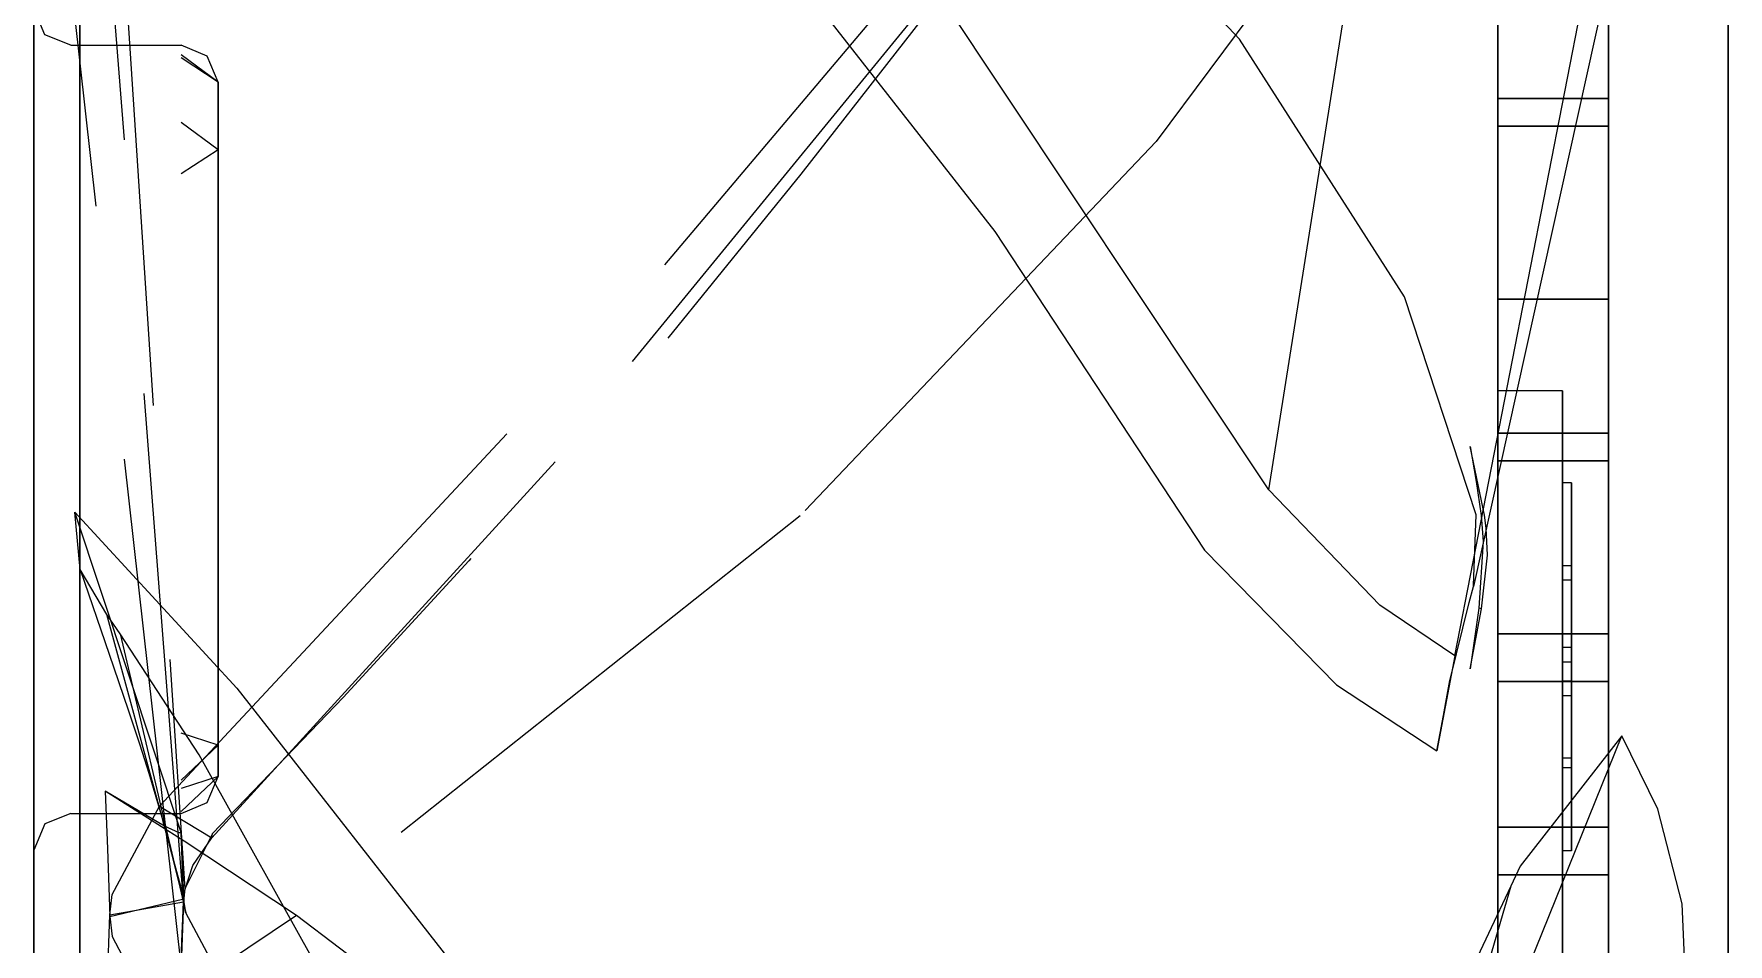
# Model space of a CAD drawing. Header units: metres. Extents: x -7 to 410, y 10 to 287.
# Drawn here: x 30 to 39.98, y 219.5 to 224.87 of the extents above; entities that cross this region are included whole.
import ezdxf

# ---------------------------------------------------------------- set-up
doc = ezdxf.new("R2010")
doc.units = ezdxf.units.M
doc.linetypes.add('DASHED', pattern=[4.5, 3, -1.5])
doc.layers.add('HIDDEN', color=9, linetype='DASHED')
doc.layers.add('VISIBLE', color=3, linetype='Continuous')

msp = doc.modelspace()

# ---------------------------------------------------------------- linework, layer by layer
at = {"layer": 'HIDDEN'}
for p, q in [((33.7156, 223.5049), (36.8932, 227.2675)), ((30, 224.8439), (30, 226.8873)), ((37.1004, 224.8338), (35.7989, 226.2158)), ((38.0283, 226.1393), (36.6089, 224.2313)), ((30.5073, 225.6699), (30.8887, 219.8271)), ((38.6214, 225.5804), (38.6214, 223.3025)), ((38.6214, 223.3025), (38.6214, 225.5804)), ((39.272, 223.3025), (39.272, 225.5804)), ((39.272, 225.5804), (39.272, 223.3025)), ((30.8809, 219.7544), (30.4303, 225.5608)), ((34.5184, 224.0381), (35.5936, 225.4174)), ((30, 225.1916), (30, 223.4917)), ((30, 223.4917), (30, 225.1916)), ((35.4222, 225.2574), (32.5619, 221.7601)), ((30.0647, 224.8603), (30, 225.0149)), ((30.0647, 224.8603), (30, 225.0149)), ((30.2711, 224.9797), (30.2711, 223.3226)), ((30.2711, 223.3226), (30.2711, 224.9797)), ((38.6214, 223.3226), (38.6214, 224.9797)), ((38.6214, 224.9797), (38.6214, 223.3226)), ((30, 224.5043), (30, 224.9034)), ((30, 224.9034), (30, 224.5043)), ((30.8676, 219.3783), (30.2408, 224.9741)), ((38.6214, 224.8857), (38.6214, 224.7617)), ((38.6214, 224.7617), (38.6214, 224.8857)), ((39.272, 224.7617), (39.272, 224.8857)), ((39.272, 224.8857), (39.272, 224.7617)), ((30, 224.8654), (30, 224.6085)), ((30, 224.6085), (30, 224.8654)), ((30, 222.3971), (30, 224.8439)), ((30.2169, 224.798), (30.0647, 224.8603)), ((30.2169, 224.798), (30.0647, 224.8603)), ((30.2169, 224.798), (30.8676, 224.798)), ((30.2169, 224.798), (30.8676, 224.798)), ((31.0209, 224.7344), (30.8676, 224.798)), ((31.0209, 224.7344), (30.8676, 224.798)), ((38.0708, 223.3158), (37.1004, 224.8338)), ((31.0844, 224.5811), (30.8676, 224.7423)), ((31.0844, 224.5811), (30.8676, 224.7423)), ((31.0844, 224.5811), (30.8676, 224.7232)), ((31.0844, 224.5811), (30.8676, 224.7232)), ((31.0844, 224.5811), (31.0209, 224.7344)), ((31.0844, 224.5811), (31.0209, 224.7344)), ((38.6214, 224.7617), (38.6214, 224.6281)), ((38.6214, 224.6281), (38.6214, 224.7617)), ((39.272, 224.6281), (39.272, 224.7617)), ((39.272, 224.7617), (39.272, 224.6281)), ((30, 224.6085), (30, 224.3459)), ((30, 224.3459), (30, 224.6085)), ((31.0844, 224.1819), (31.0844, 224.5811)), ((31.0844, 224.5811), (31.0844, 224.3333)), ((31.0844, 224.3333), (31.0844, 224.5811)), ((31.0844, 224.5811), (31.0844, 224.1819)), ((38.6214, 224.6281), (38.6214, 224.4851)), ((38.6214, 224.4851), (38.6214, 224.6281)), ((39.272, 224.4851), (39.272, 224.6281)), ((39.272, 224.6281), (39.272, 224.4851)), ((30, 224.4702), (30, 224.5043)), ((30, 224.5043), (30, 224.4702)), ((38.6214, 224.4851), (38.6214, 222.5124)), ((38.6214, 222.5124), (38.6214, 224.4851)), ((39.272, 224.4851), (38.6214, 224.4851)), ((38.6214, 224.4851), (39.272, 224.4851)), ((39.272, 222.5124), (39.272, 224.4851)), ((39.272, 224.4851), (39.272, 222.5124)), ((30, 224.4326), (30, 224.4702)), ((30, 224.4702), (30, 224.4326)), ((30, 224.3919), (30, 224.4326)), ((30, 224.4326), (30, 224.3919)), ((30, 224.3486), (30, 224.3919)), ((30, 224.3919), (30, 224.3486)), ((30, 224.3033), (30, 224.3486)), ((30, 224.3486), (30, 224.3033)), ((30, 224.3459), (30, 224.0776)), ((30, 224.0776), (30, 224.3459)), ((30, 224.2565), (30, 224.3033)), ((30, 224.3033), (30, 224.2565)), ((31.0844, 224.1819), (30.8676, 224.3431)), ((31.0844, 224.1819), (30.8676, 224.3431)), ((31.0844, 224.3333), (31.0844, 224.0799)), ((31.0844, 224.0799), (31.0844, 224.3333)), ((38.6214, 222.3497), (38.6214, 224.3224)), ((38.6214, 224.3224), (38.6214, 224.1604)), ((38.6214, 224.1604), (38.6214, 224.3224)), ((38.6214, 224.3224), (38.6214, 222.3497)), ((38.6214, 224.3224), (39.272, 224.3224)), ((39.272, 224.3224), (38.6214, 224.3224)), ((39.272, 224.1604), (39.272, 224.3224)), ((39.272, 224.3224), (39.272, 222.3497)), ((39.272, 222.3497), (39.272, 224.3224)), ((39.272, 224.3224), (39.272, 224.1604)), ((30, 224.2088), (30, 224.2565)), ((30, 224.2565), (30, 224.2088)), ((30, 224.1607), (30, 224.2088)), ((30, 224.2088), (30, 224.1607)), ((31.0844, 224.1819), (30.8676, 224.0399)), ((31.0844, 224.1819), (30.8676, 224.0399)), ((31.0844, 223.9476), (31.0844, 224.1819)), ((31.0844, 224.1819), (31.0844, 223.9476)), ((36.6089, 224.2313), (34.5126, 222.0258)), ((30, 224.1129), (30, 224.1607)), ((30, 224.1607), (30, 224.1129)), ((30, 224.066), (30, 224.1129)), ((30, 224.1129), (30, 224.066)), ((38.6214, 224.1604), (38.6214, 223.9895)), ((38.6214, 223.9895), (38.6214, 224.1604)), ((39.272, 223.9895), (39.272, 224.1604)), ((39.272, 224.1604), (39.272, 223.9895)), ((30, 224.0776), (30, 223.8038)), ((30, 223.8038), (30, 224.0776)), ((30, 224.0205), (30, 224.066)), ((30, 224.066), (30, 224.0205)), ((30, 223.9769), (30, 224.0205)), ((30, 224.0205), (30, 223.9769)), ((31.0844, 224.0799), (31.0844, 223.821)), ((31.0844, 223.821), (31.0844, 224.0799)), ((33.7344, 223.0712), (34.5184, 224.0381)), ((38.6214, 223.9895), (38.6214, 223.8099)), ((38.6214, 223.8099), (38.6214, 223.9895)), ((39.272, 223.8099), (39.272, 223.9895)), ((39.272, 223.9895), (39.272, 223.8099)), ((30, 223.9359), (30, 223.9769)), ((30, 223.9769), (30, 223.9359)), ((30, 223.8979), (30, 223.9359)), ((30, 223.9359), (30, 223.8979)), ((30, 223.6726), (30, 223.8979)), ((30, 223.8979), (30, 223.6726)), ((31.0844, 223.7079), (31.0844, 223.9476)), ((31.0844, 223.9476), (31.0844, 223.7079)), ((30, 223.8038), (30, 223.5249)), ((30, 223.5249), (30, 223.8038)), ((31.0844, 223.821), (31.0844, 223.5569)), ((31.0844, 223.5569), (31.0844, 223.821)), ((38.6214, 223.8099), (38.6214, 223.6218)), ((38.6214, 223.6218), (38.6214, 223.8099)), ((39.272, 223.6218), (39.272, 223.8099)), ((39.272, 223.8099), (39.272, 223.6218)), ((31.0844, 223.4632), (31.0844, 223.7079)), ((31.0844, 223.7079), (31.0844, 223.4632)), ((30, 223.4422), (30, 223.6726)), ((30, 223.6726), (30, 223.4422)), ((38.6214, 223.6218), (38.6214, 223.4255)), ((38.6214, 223.4255), (38.6214, 223.6218)), ((39.272, 223.4255), (39.272, 223.6218)), ((39.272, 223.6218), (39.272, 223.4255)), ((30, 223.5249), (30, 223.2409)), ((30, 223.2409), (30, 223.5249)), ((30, 223.4917), (30, 221.456)), ((30, 221.456), (30, 223.4917)), ((30.7393, 220.3143), (33.7156, 223.5049)), ((31.0844, 223.5569), (31.0844, 223.2878)), ((31.0844, 223.2878), (31.0844, 223.5569)), ((30, 223.2069), (30, 223.4422)), ((30, 223.4422), (30, 223.2069)), ((31.0844, 223.2136), (31.0844, 223.4632)), ((31.0844, 223.4632), (31.0844, 223.2136)), ((38.6214, 223.4255), (38.6214, 223.2212)), ((38.6214, 223.2212), (38.6214, 223.4255)), ((39.272, 223.2212), (39.272, 223.4255)), ((39.272, 223.4255), (39.272, 223.2212)), ((30.2711, 223.3226), (30.2711, 221.3384)), ((30.2711, 221.3384), (30.2711, 223.3226)), ((31.0844, 223.2878), (31.0844, 223.0138)), ((31.0844, 223.0138), (31.0844, 223.2878)), ((38.4934, 222.0312), (38.0708, 223.3158)), ((38.6214, 221.3384), (38.6214, 223.3226)), ((38.6214, 223.3226), (38.6214, 221.3384)), ((38.6214, 223.2933), (38.6214, 223.3025)), ((38.6214, 223.3025), (38.6214, 223.2933)), ((39.272, 223.3025), (38.6214, 223.3025)), ((38.6214, 223.3025), (39.272, 223.3025)), ((38.6214, 223.2766), (38.6214, 223.2933)), ((38.6214, 223.2933), (38.6214, 223.2766)), ((39.272, 223.3025), (39.272, 223.2933)), ((39.272, 223.2933), (39.272, 223.3025)), ((39.272, 223.2933), (39.272, 223.2766)), ((39.272, 223.2766), (39.272, 223.2933)), ((30, 223.2409), (30, 222.9521)), ((30, 222.9521), (30, 223.2409)), ((30, 222.9668), (30, 223.2069)), ((30, 223.2069), (30, 222.9668)), ((31.0844, 222.9592), (31.0844, 223.2136)), ((31.0844, 223.2136), (31.0844, 222.9592)), ((38.6214, 223.2526), (38.6214, 223.2766)), ((38.6214, 223.2766), (38.6214, 223.2526)), ((38.6214, 223.2211), (38.6214, 223.2526)), ((38.6214, 223.2526), (38.6214, 223.2211)), ((38.6214, 223.2212), (38.6214, 223.0091)), ((38.6214, 223.0091), (38.6214, 223.2212)), ((38.6214, 223.1823), (38.6214, 223.2211)), ((38.6214, 223.2211), (38.6214, 223.1823)), ((39.272, 223.2766), (39.272, 223.2526)), ((39.272, 223.2526), (39.272, 223.2766)), ((39.272, 223.2526), (39.272, 223.2211)), ((39.272, 223.2211), (39.272, 223.2526)), ((39.272, 223.0091), (39.272, 223.2212)), ((39.272, 223.2212), (39.272, 223.0091)), ((39.272, 223.2211), (39.272, 223.1823)), ((39.272, 223.1823), (39.272, 223.2211)), ((38.6214, 223.1362), (38.6214, 223.1823)), ((38.6214, 223.1823), (38.6214, 223.1362)), ((38.6214, 223.0828), (38.6214, 223.1362)), ((38.6214, 223.1362), (38.6214, 223.0828)), ((39.272, 223.1823), (39.272, 223.1362)), ((39.272, 223.1362), (39.272, 223.1823)), ((39.272, 223.1362), (39.272, 223.0828)), ((39.272, 223.0828), (39.272, 223.1362)), ((31.0477, 220.1275), (33.7344, 223.0712)), ((31.0844, 223.0138), (31.0844, 222.7352)), ((31.0844, 222.7352), (31.0844, 223.0138)), ((38.6214, 223.0223), (38.6214, 223.0828)), ((38.6214, 223.0828), (38.6214, 223.0223)), ((38.6214, 222.9546), (38.6214, 223.0223)), ((38.6214, 223.0223), (38.6214, 222.9546)), ((38.6214, 223.0091), (38.6214, 222.7895)), ((38.6214, 222.7895), (38.6214, 223.0091)), ((39.272, 223.0828), (39.272, 223.0223)), ((39.272, 223.0223), (39.272, 223.0828)), ((39.272, 223.0223), (39.272, 222.9546)), ((39.272, 222.9546), (39.272, 223.0223)), ((39.272, 222.7895), (39.272, 223.0091)), ((39.272, 223.0091), (39.272, 222.7895)), ((30, 222.7222), (30, 222.9668)), ((30, 222.9668), (30, 222.7222)), ((30, 222.9521), (30, 222.6587)), ((30, 222.6587), (30, 222.9521)), ((31.0844, 222.7003), (31.0844, 222.9592)), ((31.0844, 222.9592), (31.0844, 222.7003)), ((38.6214, 222.8799), (38.6214, 222.9546)), ((38.6214, 222.9546), (38.6214, 222.8799)), ((39.272, 222.9546), (39.272, 222.8799)), ((39.272, 222.8799), (39.272, 222.9546)), ((38.6214, 222.7982), (38.6214, 222.8799)), ((38.6214, 222.8799), (38.6214, 222.7982)), ((38.6214, 222.7097), (38.6214, 222.7982)), ((38.6214, 222.7982), (38.6214, 222.7097)), ((38.6214, 222.7895), (38.6214, 222.5627)), ((38.6214, 222.5627), (38.6214, 222.7895)), ((39.272, 222.8799), (39.272, 222.7982)), ((39.272, 222.7982), (39.272, 222.8799)), ((39.272, 222.7982), (39.272, 222.7097)), ((39.272, 222.7097), (39.272, 222.7982)), ((39.272, 222.5627), (39.272, 222.7895)), ((39.272, 222.7895), (39.272, 222.5627)), ((30, 222.4733), (30, 222.7222)), ((30, 222.7222), (30, 222.4733)), ((31.0844, 222.7352), (31.0844, 222.4522)), ((31.0844, 222.4522), (31.0844, 222.7352)), ((31.0844, 222.437), (31.0844, 222.7003)), ((31.0844, 222.7003), (31.0844, 222.437)), ((38.6214, 222.7623), (38.6214, 222.6128)), ((38.6214, 222.6128), (38.6214, 222.7623)), ((39.0009, 222.7623), (38.6214, 222.7623)), ((38.6214, 222.6144), (38.6214, 222.7097)), ((38.6214, 222.7097), (38.6214, 222.6144)), ((39.0009, 222.6128), (39.0009, 222.7623)), ((39.0009, 222.7623), (39.0009, 222.6128)), ((39.272, 222.7097), (39.272, 222.6144)), ((39.272, 222.6144), (39.272, 222.7097)), ((30, 222.6587), (30, 222.361)), ((30, 222.361), (30, 222.6587)), ((38.6214, 222.5124), (38.6214, 222.6144)), ((38.6214, 222.6144), (38.6214, 222.5124)), ((38.6214, 222.6128), (38.6214, 222.1717)), ((38.6214, 222.1717), (38.6214, 222.6128)), ((39.0009, 222.1717), (39.0009, 222.6128)), ((39.0009, 222.6128), (39.0009, 222.1717)), ((39.272, 222.6144), (39.272, 222.5124)), ((39.272, 222.5124), (39.272, 222.6144)), ((38.6214, 222.5627), (38.6214, 222.3289)), ((38.6214, 222.3289), (38.6214, 222.5627)), ((38.6214, 222.5124), (39.272, 222.5124)), ((39.272, 222.5124), (38.6214, 222.5124)), ((39.272, 222.3289), (39.272, 222.5627)), ((39.272, 222.5627), (39.272, 222.3289)), ((30, 222.2201), (30, 222.4733)), ((30, 222.4733), (30, 222.2201)), ((30, 219.6695), (30, 222.3971)), ((31.0844, 222.4522), (31.0844, 222.1649)), ((31.0844, 222.1649), (31.0844, 222.4522)), ((31.0844, 222.1695), (31.0844, 222.437)), ((31.0844, 222.437), (31.0844, 222.1695)), ((38.4587, 222.4329), (38.4939, 222.2281)), ((38.5421, 222.0298), (38.4587, 222.4329)), ((30, 222.361), (30, 222.0591)), ((30, 222.0591), (30, 222.361)), ((38.6214, 222.2318), (38.6214, 222.3497)), ((38.6214, 222.3497), (38.6214, 222.2318)), ((39.272, 222.3497), (38.6214, 222.3497)), ((38.6214, 222.3497), (39.272, 222.3497)), ((38.6214, 222.3289), (38.6214, 222.0885)), ((38.6214, 222.0885), (38.6214, 222.3289)), ((39.272, 222.3497), (39.272, 222.2318)), ((39.272, 222.2318), (39.272, 222.3497)), ((39.272, 222.0885), (39.272, 222.3289)), ((39.272, 222.3289), (39.272, 222.0885)), ((30, 221.9629), (30, 222.2201)), ((30, 222.2201), (30, 221.9629)), ((38.4939, 222.2281), (38.5226, 222.0278)), ((38.6214, 222.1076), (38.6214, 222.2318)), ((38.6214, 222.2318), (38.6214, 222.1076)), ((39.0009, 222.1929), (39.0009, 222.2201)), ((39.0009, 222.2201), (39.0009, 222.1929)), ((39.0551, 222.2201), (39.0009, 222.2201)), ((39.0009, 222.1127), (39.0009, 222.1929)), ((39.0009, 222.1929), (39.0009, 222.1127)), ((39.0551, 222.2201), (39.0551, 222.1929)), ((39.0551, 222.1929), (39.0551, 222.2201)), ((39.0551, 222.1929), (39.0551, 222.1127)), ((39.0551, 222.1127), (39.0551, 222.1929)), ((39.272, 222.2318), (39.272, 222.1076)), ((39.272, 222.1076), (39.272, 222.2318)), ((31.0844, 221.8981), (31.0844, 222.1695)), ((31.0844, 222.1695), (31.0844, 221.8981)), ((31.0844, 222.1649), (31.0844, 221.8737)), ((31.0844, 221.8737), (31.0844, 222.1649)), ((38.6214, 222.1717), (38.6214, 221.4611)), ((38.6214, 221.4611), (38.6214, 222.1717)), ((38.6214, 221.9774), (38.6214, 222.1076)), ((38.6214, 222.1076), (38.6214, 221.9774)), ((38.6214, 222.0885), (38.6214, 221.8416)), ((38.6214, 221.8416), (38.6214, 222.0885)), ((39.0009, 221.4611), (39.0009, 222.1717)), ((39.0009, 222.1717), (39.0009, 221.4611)), ((39.0009, 221.9835), (39.0009, 222.1127)), ((39.0009, 222.1127), (39.0009, 221.9835)), ((39.0551, 222.1127), (39.0551, 221.9835)), ((39.0551, 221.9835), (39.0551, 222.1127)), ((39.272, 222.1076), (39.272, 221.9774)), ((39.272, 221.9774), (39.272, 222.1076)), ((39.272, 221.8416), (39.272, 222.0885)), ((39.272, 222.0885), (39.272, 221.8416)), ((30, 222.0591), (30, 221.7533)), ((30, 221.7533), (30, 222.0591)), ((30.8676, 220.159), (30.2408, 222.0461)), ((34.5126, 222.0258), (31.5463, 219.6695)), ((38.4782, 221.6137), (38.4934, 222.0312)), ((38.5226, 222.0278), (38.5352, 221.8741)), ((38.5525, 221.9532), (38.5421, 222.0298)), ((30, 221.702), (30, 221.9629)), ((30, 221.9629), (30, 221.702)), ((31.0844, 221.6229), (31.0844, 221.8981)), ((31.0844, 221.8981), (31.0844, 221.6229)), ((38.6214, 221.8412), (38.6214, 221.9774)), ((38.6214, 221.9774), (38.6214, 221.8412)), ((39.0009, 221.8118), (39.0009, 221.9835)), ((39.0009, 221.9835), (39.0009, 221.8118)), ((39.0551, 221.9835), (39.0551, 221.8118)), ((39.0551, 221.8118), (39.0551, 221.9835)), ((39.272, 221.9774), (39.272, 221.8412)), ((39.272, 221.8412), (39.272, 221.9774)), ((31.0844, 221.8737), (31.0844, 221.5786)), ((31.0844, 221.5786), (31.0844, 221.8737)), ((38.6214, 221.8416), (38.6214, 221.5887)), ((38.6214, 221.5887), (38.6214, 221.8416)), ((38.6214, 221.6993), (38.6214, 221.8412)), ((38.6214, 221.8412), (38.6214, 221.6993)), ((39.0009, 221.6062), (39.0009, 221.8118)), ((39.0009, 221.8118), (39.0009, 221.6062)), ((39.0551, 221.8118), (39.0551, 221.6062)), ((39.0551, 221.6062), (39.0551, 221.8118)), ((39.272, 221.5887), (39.272, 221.8416)), ((39.272, 221.8416), (39.272, 221.5887)), ((39.272, 221.8412), (39.272, 221.6993)), ((39.272, 221.6993), (39.272, 221.8412)), ((30, 221.7533), (30, 221.4438)), ((30, 221.4438), (30, 221.7533)), ((30, 221.4374), (30, 221.702)), ((30, 221.702), (30, 221.4374)), ((32.5619, 221.7601), (31.822, 220.9549)), ((38.6214, 221.5518), (38.6214, 221.6993)), ((38.6214, 221.6993), (38.6214, 221.5518)), ((39.0009, 221.7321), (39.0551, 221.7321)), ((39.0009, 221.6471), (39.0009, 221.7321)), ((39.0009, 221.7321), (39.0551, 221.7321)), ((39.0009, 221.7321), (39.0009, 221.6471)), ((39.0551, 221.7321), (39.0551, 221.6471)), ((39.0551, 221.6471), (39.0551, 221.7321)), ((39.272, 221.6993), (39.272, 221.5518)), ((39.272, 221.5518), (39.272, 221.6993)), ((31.0844, 221.3442), (31.0844, 221.6229)), ((31.0844, 221.6229), (31.0844, 221.3442)), ((38.6214, 221.5887), (38.6214, 221.33)), ((38.6214, 221.33), (38.6214, 221.5887)), ((39.0009, 221.6471), (39.0551, 221.6471)), ((39.0009, 221.6471), (39.0551, 221.6471)), ((39.0009, 221.6471), (39.0551, 221.6471)), ((39.0009, 221.6471), (39.0551, 221.6471)), ((39.0009, 221.6471), (39.0009, 221.2505)), ((39.0009, 221.2505), (39.0009, 221.6471)), ((39.0009, 221.377), (39.0009, 221.6062)), ((39.0009, 221.6062), (39.0009, 221.377)), ((39.0551, 221.2505), (39.0551, 221.6471)), ((39.0551, 221.6471), (39.0551, 221.2505)), ((39.0551, 221.6062), (39.0551, 221.377)), ((39.0551, 221.377), (39.0551, 221.6062)), ((39.272, 221.33), (39.272, 221.5887)), ((39.272, 221.5887), (39.272, 221.33)), ((31.0844, 221.5786), (31.0844, 221.28)), ((31.0844, 221.28), (31.0844, 221.5786)), ((38.6214, 221.3988), (38.6214, 221.5518)), ((38.6214, 221.5518), (38.6214, 221.3988)), ((39.272, 221.5518), (39.272, 221.3988)), ((39.272, 221.3988), (39.272, 221.5518)), ((30, 221.456), (30, 219.1869)), ((30, 219.1869), (30, 221.456)), ((30, 221.4438), (30, 221.1308)), ((30, 221.1308), (30, 221.4438)), ((30, 221.1693), (30, 221.4374)), ((30, 221.4374), (30, 221.1693)), ((38.6214, 221.4611), (38.6214, 220.5166)), ((38.6214, 220.5166), (38.6214, 221.4611)), ((38.6214, 221.2405), (38.6214, 221.3988)), ((38.6214, 221.3988), (38.6214, 221.2405)), ((39.0009, 220.5166), (39.0009, 221.4611)), ((39.0009, 221.4611), (39.0009, 220.5166)), ((39.272, 221.3988), (39.272, 221.2405)), ((39.272, 221.2405), (39.272, 221.3988)), ((30.2711, 221.3384), (30.2711, 219.1265)), ((30.2711, 219.1265), (30.2711, 221.3384)), ((31.0844, 221.0621), (31.0844, 221.3442)), ((31.0844, 221.3442), (31.0844, 221.0621)), ((38.6214, 219.1265), (38.6214, 221.3384)), ((38.6214, 221.3384), (38.6214, 219.1265)), ((38.6214, 221.33), (38.6214, 220.1911)), ((38.6214, 220.1911), (38.6214, 221.33)), ((39.272, 221.33), (38.6214, 221.33)), ((38.6214, 221.33), (39.272, 221.33)), ((39.0009, 221.1356), (39.0009, 221.377)), ((39.0009, 221.377), (39.0009, 221.1356)), ((39.0551, 221.377), (39.0551, 221.1356)), ((39.0551, 221.1356), (39.0551, 221.377)), ((39.272, 220.1911), (39.272, 221.33)), ((39.272, 221.33), (39.272, 220.1911)), ((31.0844, 221.28), (31.0844, 220.9781)), ((31.0844, 220.9781), (31.0844, 221.28)), ((38.6214, 221.0772), (38.6214, 221.2405)), ((38.6214, 221.2405), (38.6214, 221.0772)), ((39.0009, 221.2505), (39.0551, 221.2505)), ((39.0009, 221.2505), (39.0551, 221.2505)), ((39.0009, 221.2505), (39.0009, 221.1655)), ((39.0009, 221.2505), (39.0551, 221.2505)), ((39.0009, 221.1655), (39.0009, 221.2505)), ((39.0009, 221.2505), (39.0551, 221.2505)), ((39.0551, 221.1655), (39.0551, 221.2505)), ((39.0551, 221.2505), (39.0551, 221.1655)), ((39.272, 221.2405), (39.272, 221.0772)), ((39.272, 221.0772), (39.272, 221.2405)), ((30, 220.8981), (30, 221.1693)), ((30, 221.1693), (30, 220.8981)), ((30, 221.1308), (30, 220.8146)), ((30, 220.8146), (30, 221.1308)), ((39.0009, 221.1655), (39.0551, 221.1655)), ((39.0009, 221.1655), (39.0551, 221.1655)), ((39.0009, 220.8943), (39.0009, 221.1356)), ((39.0009, 221.1356), (39.0009, 220.8943)), ((39.0551, 221.1356), (39.0551, 220.8943)), ((39.0551, 220.8943), (39.0551, 221.1356)), ((31.0844, 220.7768), (31.0844, 221.0621)), ((31.0844, 221.0621), (31.0844, 220.7768)), ((38.6214, 220.909), (38.6214, 221.0772)), ((38.6214, 221.0772), (38.6214, 220.909)), ((38.6214, 219.9093), (38.6214, 221.0482)), ((38.6214, 221.0482), (38.6214, 220.8759)), ((38.6214, 220.8759), (38.6214, 221.0482)), ((38.6214, 221.0482), (38.6214, 219.9093)), ((38.6214, 221.0482), (39.272, 221.0482)), ((39.272, 221.0482), (38.6214, 221.0482)), ((39.0009, 221.0521), (39.0551, 221.0521)), ((39.0009, 220.9672), (39.0009, 221.0521)), ((39.0009, 221.0521), (39.0551, 221.0521)), ((39.0009, 221.0521), (39.0009, 220.5422)), ((39.0551, 221.0521), (39.0551, 220.5422)), ((39.0551, 220.9672), (39.0551, 221.0521)), ((39.272, 221.0772), (39.272, 220.909)), ((39.272, 220.909), (39.272, 221.0772)), ((39.272, 220.8759), (39.272, 221.0482)), ((39.272, 221.0482), (39.272, 219.9093)), ((39.272, 219.9093), (39.272, 221.0482)), ((39.272, 221.0482), (39.272, 220.8759)), ((30, 220.6238), (30, 220.8981)), ((30, 220.8981), (30, 220.6238)), ((31.822, 220.9549), (31.0528, 220.1542)), ((31.0844, 220.9781), (31.0844, 220.673)), ((31.0844, 220.673), (31.0844, 220.9781)), ((38.6214, 220.7361), (38.6214, 220.909)), ((38.6214, 220.909), (38.6214, 220.7361)), ((39.0009, 220.9672), (39.0551, 220.9672)), ((39.0009, 220.9672), (39.0551, 220.9672)), ((39.0009, 220.9672), (39.0551, 220.9672)), ((39.0009, 220.5422), (39.0009, 220.9672)), ((39.0009, 220.9672), (39.0551, 220.9672)), ((39.0009, 220.9672), (39.0009, 220.5988)), ((39.0009, 220.5988), (39.0009, 220.9672)), ((39.0009, 220.6651), (39.0009, 220.8943)), ((39.0009, 220.8943), (39.0009, 220.6651)), ((39.0551, 220.5988), (39.0551, 220.9672)), ((39.0551, 220.9672), (39.0551, 220.5988)), ((39.0551, 220.5422), (39.0551, 220.9672)), ((39.0551, 220.8943), (39.0551, 220.6651)), ((39.0551, 220.6651), (39.0551, 220.8943)), ((39.272, 220.909), (39.272, 220.7361)), ((39.272, 220.7361), (39.272, 220.909)), ((30, 220.8146), (30, 220.7672)), ((30, 220.7672), (30, 220.8146)), ((38.2614, 220.6398), (38.3002, 220.8492)), ((38.6214, 220.8759), (38.6214, 220.7015)), ((38.6214, 220.7015), (38.6214, 220.8759)), ((39.272, 220.7015), (39.272, 220.8759)), ((39.272, 220.8759), (39.272, 220.7015)), ((30, 220.7672), (30, 220.7186)), ((30, 220.7186), (30, 220.7672)), ((30, 220.7186), (30, 220.6695)), ((30, 220.6695), (30, 220.7186)), ((31.0844, 220.673), (30.8676, 220.7438)), ((31.0844, 220.673), (30.8676, 220.7438)), ((31.0844, 220.4887), (31.0844, 220.7768)), ((31.0844, 220.7768), (31.0844, 220.4887)), ((38.3673, 218.2907), (39.3507, 220.7278)), ((38.6214, 220.5586), (38.6214, 220.7361)), ((38.6214, 220.7361), (38.6214, 220.5586)), ((38.6214, 220.7015), (38.6214, 220.5251)), ((38.6214, 220.5251), (38.6214, 220.7015)), ((39.3507, 220.7278), (38.7527, 219.9617)), ((39.272, 220.7361), (39.272, 220.5586)), ((39.272, 220.5586), (39.272, 220.7361)), ((39.272, 220.5251), (39.272, 220.7015)), ((39.272, 220.7015), (39.272, 220.5251)), ((39.5636, 220.2962), (39.3507, 220.7278)), ((30, 220.6695), (30, 220.6204)), ((30, 220.6204), (30, 220.6695)), ((30, 220.3467), (30, 220.6238)), ((30, 220.6238), (30, 220.3467)), ((30, 220.6204), (30, 220.572)), ((30, 220.572), (30, 220.6204)), ((31.0844, 220.673), (30.8676, 220.4667)), ((31.0844, 220.673), (30.8676, 220.4667)), ((31.0844, 220.673), (31.0844, 220.4887)), ((31.0844, 220.4887), (31.0844, 220.673)), ((39.0009, 220.4595), (39.0009, 220.6651)), ((39.0009, 220.6651), (39.0009, 220.4595)), ((39.0009, 220.5988), (39.0551, 220.5988)), ((39.0009, 220.5988), (39.0551, 220.5988)), ((39.0551, 220.6651), (39.0551, 220.4595)), ((39.0551, 220.4595), (39.0551, 220.6651)), ((30, 220.572), (30, 220.5248)), ((30, 220.5248), (30, 220.572)), ((30, 220.5248), (30, 220.4796)), ((30, 220.4796), (30, 220.5248)), ((38.6214, 220.3769), (38.6214, 220.5586)), ((38.6214, 220.5586), (38.6214, 220.3769)), ((38.6214, 220.5251), (38.6214, 220.347)), ((38.6214, 220.347), (38.6214, 220.5251)), ((38.6214, 220.5166), (38.6214, 219.3857)), ((38.6214, 219.3857), (38.6214, 220.5166)), ((39.0009, 220.5422), (39.0551, 220.5422)), ((39.0009, 220.5422), (39.0551, 220.5422)), ((39.0009, 219.3857), (39.0009, 220.5166)), ((39.0009, 220.5166), (39.0009, 219.3857)), ((39.272, 220.5586), (39.272, 220.3769)), ((39.272, 220.3769), (39.272, 220.5586)), ((39.272, 220.347), (39.272, 220.5251)), ((39.272, 220.5251), (39.272, 220.347)), ((30, 220.4796), (30, 220.4369)), ((30, 220.4369), (30, 220.4796)), ((30, 220.4369), (30, 220.3972)), ((30, 220.3972), (30, 220.4369)), ((30, 220.3972), (30, 220.361)), ((30, 220.361), (30, 220.3972)), ((30.8845, 220.1081), (30.4207, 220.4025)), ((31.0844, 220.4887), (30.8676, 220.4177)), ((31.0844, 220.4887), (30.8676, 220.2824)), ((31.0844, 220.4887), (30.8676, 220.4177)), ((31.0844, 220.4887), (30.8676, 220.2824)), ((31.0209, 220.3353), (31.0844, 220.4887)), ((31.0209, 220.3353), (31.0844, 220.4887)), ((39.0009, 220.2878), (39.0009, 220.4595)), ((39.0009, 220.4595), (39.0009, 220.2878)), ((39.0551, 220.4595), (39.0551, 220.2878)), ((39.0551, 220.2878), (39.0551, 220.4595)), ((30, 220.361), (30, 220.3289)), ((30, 220.3289), (30, 220.361)), ((30, 220.3111), (30, 220.3467)), ((30, 220.3467), (30, 220.3111)), ((30, 220.3289), (30, 220.3012)), ((30, 220.3012), (30, 220.3289)), ((30, 220.2768), (30, 220.3111)), ((30, 220.3111), (30, 220.2768)), ((30, 220.3012), (30, 220.2783)), ((30, 220.2783), (30, 220.3012)), ((30.4615, 219.7931), (30.7393, 220.3143)), ((30.7393, 220.3143), (31.0477, 220.1275)), ((30.8676, 220.2718), (31.0209, 220.3353)), ((30.8676, 220.2718), (31.0209, 220.3353)), ((38.6214, 220.1911), (38.6214, 220.3769)), ((38.6214, 220.3769), (38.6214, 220.1911)), ((38.6214, 220.347), (38.6214, 220.167)), ((38.6214, 220.167), (38.6214, 220.347)), ((39.272, 220.3769), (39.272, 220.1911)), ((39.272, 220.1911), (39.272, 220.3769)), ((39.272, 220.167), (39.272, 220.347)), ((39.272, 220.347), (39.272, 220.167)), ((39.7062, 219.7396), (39.5636, 220.2962)), ((30, 220.2783), (30, 220.2605)), ((30, 220.2605), (30, 220.2783)), ((30, 220.2443), (30, 220.2768)), ((30, 220.2768), (30, 220.2443)), ((30, 220.2605), (30, 220.0761)), ((30, 220.0761), (30, 220.2605)), ((30, 220.2136), (30, 220.2443)), ((30, 220.2443), (30, 220.2136)), ((30, 220.185), (30, 220.2136)), ((30, 220.2136), (30, 220.185)), ((30.0647, 220.2094), (30, 220.0549)), ((30.0647, 220.2094), (30, 220.0549)), ((30.2169, 220.2718), (30.0647, 220.2094)), ((30.2169, 220.2718), (30.0647, 220.2094)), ((30.2169, 220.2718), (30.8676, 220.2718)), ((30.2169, 220.2718), (30.8676, 220.2718)), ((30.7597, 220.2303), (30.7611, 220.2252)), ((30.8809, 219.7839), (30.7618, 220.2224)), ((30.8547, 220.1567), (30.7687, 220.1968)), ((38.6214, 220.1911), (39.272, 220.1911)), ((39.272, 220.1911), (38.6214, 220.1911)), ((39.0009, 220.1586), (39.0009, 220.2878)), ((39.0009, 220.2878), (39.0009, 220.1586)), ((39.0551, 220.2878), (39.0551, 220.1586)), ((39.0551, 220.1586), (39.0551, 220.2878)), ((30, 220.1589), (30, 220.185)), ((30, 220.185), (30, 220.1589)), ((30, 220.1353), (30, 220.1589)), ((30, 220.1589), (30, 220.1353)), ((30, 220.1145), (30, 220.1353)), ((30, 220.1353), (30, 220.1145)), ((30, 220.0966), (30, 220.1145)), ((30, 220.1145), (30, 220.0966)), ((30, 220.0817), (30, 220.0966)), ((30, 220.0966), (30, 220.0817)), ((30.8679, 220.1575), (30.8547, 220.1567)), ((30.8676, 220.159), (30.8679, 220.1575)), ((30.8809, 219.7839), (30.8676, 220.159)), ((30.8679, 220.1575), (30.8691, 220.1095)), ((30.8691, 220.1095), (30.8713, 220.017)), ((31.5463, 219.6695), (30.8845, 220.1081)), ((31.0528, 220.1542), (30.8887, 219.8271)), ((30.9351, 219.9647), (31.0478, 220.1276)), ((31.0478, 220.1275), (31.0528, 220.1542)), ((38.6214, 220.167), (38.6214, 219.9854)), ((38.6214, 219.9854), (38.6214, 220.167)), ((39.0009, 220.0784), (39.0009, 220.1586)), ((39.0009, 220.1586), (39.0009, 220.0784)), ((39.0551, 220.1586), (39.0551, 220.0784)), ((39.0551, 220.0784), (39.0551, 220.1586)), ((39.272, 219.9854), (39.272, 220.167)), ((39.272, 220.167), (39.272, 219.9854)), ((30, 220.07), (30, 220.0817)), ((30, 220.0817), (30, 220.07)), ((30, 220.0761), (30, 220.0732)), ((30, 220.0732), (30, 220.0761)), ((30, 220.0732), (30, 220.0705)), ((30, 220.0705), (30, 220.0732)), ((30, 220.0705), (30, 220.068)), ((30, 220.068), (30, 220.0705)), ((30, 220.0616), (30, 220.07)), ((30, 220.07), (30, 220.0616)), ((30, 220.068), (30, 220.0658)), ((30, 220.0658), (30, 220.068)), ((30, 220.0658), (30, 220.0637)), ((30, 220.0637), (30, 220.0658)), ((30, 220.0637), (30, 220.0619)), ((30, 220.0619), (30, 220.0637)), ((30, 220.0619), (30, 220.0602)), ((30, 220.0602), (30, 220.0619)), ((30, 220.0566), (30, 220.0616)), ((30, 220.0616), (30, 220.0566)), ((30, 220.0602), (30, 220.0588)), ((30, 220.0588), (30, 220.0602)), ((30, 220.0588), (30, 220.0576)), ((30, 220.0576), (30, 220.0588)), ((30, 220.0576), (30, 220.0566)), ((30, 220.0566), (30, 220.0576)), ((30, 220.0566), (30, 220.0559)), ((30, 220.0549), (30, 220.0566)), ((30, 220.0566), (30, 220.0549)), ((30, 220.0559), (30, 220.0566)), ((30, 220.0559), (30, 220.0553)), ((30, 220.0553), (30, 220.0559)), ((30, 220.0553), (30, 220.055)), ((30, 220.055), (30, 220.0553)), ((30, 220.055), (30, 220.0549)), ((30, 220.0549), (30, 220.055)), ((30.8713, 220.017), (30.8729, 219.9657)), ((39.0009, 220.0512), (39.0009, 220.0784)), ((39.0009, 220.0784), (39.0009, 220.0512)), ((39.0551, 220.0512), (39.0009, 220.0512)), ((39.0551, 220.0784), (39.0551, 220.0512)), ((39.0551, 220.0512), (39.0551, 220.0784)), ((30.8729, 219.9657), (30.8746, 219.923)), ((30.8746, 219.923), (30.8765, 219.8793)), ((30.8888, 219.8188), (30.9351, 219.9647)), ((38.6214, 219.9854), (38.6214, 219.8022)), ((38.6214, 219.8022), (38.6214, 219.9854)), ((38.6214, 219.7865), (38.6214, 219.9093)), ((38.6214, 219.9093), (38.6214, 219.7865)), ((39.272, 219.9093), (38.6214, 219.9093)), ((38.6214, 219.9093), (39.272, 219.9093)), ((38.7527, 219.9617), (38.6971, 219.8425)), ((39.272, 219.8022), (39.272, 219.9854)), ((39.272, 219.9854), (39.272, 219.8022)), ((39.272, 219.9093), (39.272, 219.7865)), ((39.272, 219.7865), (39.272, 219.9093)), ((30.4478, 219.6743), (30.4615, 219.7931)), ((30.8614, 219.8287), (30.8887, 219.7131)), ((30.8765, 219.8793), (30.8789, 219.8265)), ((30.8789, 219.8265), (30.8811, 219.7818)), ((30.8887, 219.8271), (30.8809, 219.7544)), ((30.8838, 219.7841), (30.8888, 219.8188)), ((38.6969, 219.8426), (38.0671, 218.5083)), ((38.6971, 219.8425), (38.269, 218.3749)), ((38.6214, 219.8022), (38.6214, 219.6175)), ((38.6214, 219.6175), (38.6214, 219.8022)), ((39.272, 219.6175), (39.272, 219.8022)), ((39.272, 219.8022), (39.272, 219.6175)), ((30.4478, 219.6743), (30.8811, 219.7502)), ((30.8809, 219.7544), (30.8676, 219.3783)), ((30.876, 219.7659), (30.8811, 219.7818)), ((30.8765, 219.6529), (30.8811, 219.7502)), ((30.8811, 219.7818), (30.8809, 219.7839)), ((30.8887, 219.7131), (30.8809, 219.7839)), ((30.8811, 219.7502), (30.8809, 219.7544)), ((30.8811, 219.7502), (30.8838, 219.7841)), ((30.8811, 219.7818), (30.8838, 219.7477)), ((30.8838, 219.7477), (30.8888, 219.7126)), ((30.8938, 219.6872), (30.8887, 219.7131)), ((30.8888, 219.7126), (30.8938, 219.6872)), ((38.6214, 219.6624), (38.6214, 219.7865)), ((38.6214, 219.7865), (38.6214, 219.6624)), ((39.272, 219.7865), (39.272, 219.6624)), ((39.272, 219.6624), (39.272, 219.7865)), ((39.7474, 218.7735), (39.7062, 219.7396)), ((30, 216.7979), (30, 219.6695)), ((30.4334, 219.2734), (30.4478, 219.6743)), ((30.8729, 219.565), (30.8746, 219.6084)), ((30.8746, 219.6084), (30.8765, 219.6529)), ((31.5463, 219.6695), (30.8845, 219.2273)), ((33.151, 218.4537), (31.5463, 219.6695)), ((38.6214, 219.537), (38.6214, 219.6624)), ((38.6214, 219.6624), (38.6214, 219.537)), ((38.6214, 219.6175), (38.6214, 219.4314)), ((38.6214, 219.4314), (38.6214, 219.6175)), ((39.272, 219.6624), (39.272, 219.537)), ((39.272, 219.537), (39.272, 219.6624)), ((39.272, 219.4314), (39.272, 219.6175)), ((39.272, 219.6175), (39.272, 219.4314)), ((30.87, 219.4578), (30.8714, 219.5145)), ((30.8714, 219.5145), (30.8729, 219.565)), ((38.6214, 219.4103), (38.6214, 219.537)), ((38.6214, 219.537), (38.6214, 219.4103)), ((39.272, 219.537), (39.272, 219.4103)), ((39.272, 219.4103), (39.272, 219.537))]:
    msp.add_line(p, q, dxfattribs=at)
at = {"layer": 'VISIBLE'}
for p, q in [((37.2722, 222.1791), (38.269, 228.4632)), ((30, 226.8873), (30, 224.8439)), ((38.3673, 221.2005), (39.3507, 226.2498)), ((39.9769, 225.9922), (39.9769, 224.8229)), ((39.378, 225.6822), (38.4769, 221.6078)), ((39.9769, 223.8974), (39.9769, 225.7004)), ((34.2456, 225.5056), (35.6596, 223.7012)), ((37.2722, 222.1791), (35.3458, 225.0762)), ((30, 224.8439), (30, 222.3971)), ((39.9769, 224.8229), (39.9769, 223.4543)), ((39.9769, 221.7384), (39.9769, 223.8974)), ((35.6596, 223.7012), (36.8932, 221.8238)), ((39.9769, 223.4543), (39.9769, 221.9204)), ((30, 222.3971), (30, 219.6695)), ((37.9253, 221.4992), (37.2722, 222.1791)), ((30.2408, 222.0461), (31.1951, 221.0099)), ((30.2733, 221.7099), (30.2408, 222.0461)), ((38.5608, 221.7939), (38.5525, 221.9532)), ((39.9769, 221.9204), (39.9769, 220.2593)), ((36.8932, 221.8238), (37.6714, 221.0286)), ((38.5352, 221.8741), (38.5093, 221.4808)), ((38.5246, 221.4772), (38.5608, 221.7939)), ((30.2724, 221.7096), (30.4439, 221.21)), ((30.4303, 221.4432), (30.2733, 221.7099)), ((39.9769, 219.3317), (39.9769, 221.7384)), ((38.4527, 221.5146), (38.477, 221.608)), ((38.477, 221.608), (38.4782, 221.6137)), ((38.3673, 221.2005), (37.9253, 221.4992)), ((38.3404, 221.0608), (38.4527, 221.5146)), ((30.5073, 221.3304), (30.4303, 221.4432)), ((30.7609, 220.2258), (30.4303, 221.4432)), ((38.5093, 221.4808), (38.4587, 221.1229)), ((38.4587, 221.1229), (38.5246, 221.4772)), ((38.5246, 221.4772), (38.5093, 221.4808)), ((30.9727, 220.6167), (30.5073, 221.3304)), ((30.5073, 221.3304), (30.8595, 219.8369)), ((30.4439, 221.21), (30.555, 220.8825)), ((38.3673, 221.2005), (38.2614, 220.6398)), ((31.1951, 221.0099), (33.8451, 217.6225)), ((37.6714, 221.0286), (38.2614, 220.6398)), ((38.3227, 220.9691), (38.3404, 221.0608)), ((38.3227, 220.9691), (38.3389, 221.0542)), ((38.3389, 221.0542), (38.3416, 221.0685)), ((38.3416, 221.0685), (38.3401, 221.0609)), ((38.3002, 220.8492), (38.3227, 220.9691)), ((30.555, 220.8825), (30.624, 220.6752)), ((30.624, 220.6752), (30.6777, 220.5087)), ((33.5995, 215.8958), (30.9727, 220.6167)), ((30.6777, 220.5087), (30.7597, 220.2303)), ((30.4207, 220.4025), (30.4334, 220.0628)), ((30.7687, 220.1968), (30.4207, 220.4025)), ((30.7611, 220.2252), (30.7609, 220.2258)), ((30.7609, 220.2258), (30.8112, 220.0341)), ((30.7618, 220.2224), (30.7611, 220.2252)), ((39.9769, 220.2593), (39.9769, 218.5123)), ((30.4334, 220.0628), (30.4478, 219.6646)), ((30.8112, 220.0341), (30.8597, 219.8361)), ((30.8595, 219.8369), (30.8597, 219.8361)), ((30.8595, 219.8369), (30.8941, 219.686)), ((30.8597, 219.8361), (30.8614, 219.8287)), ((30.4478, 219.6646), (30.876, 219.7659)), ((30, 219.6695), (30, 216.7979)), ((30.4478, 219.6646), (30.4615, 219.5456)), ((30.8941, 219.686), (30.8938, 219.6872)), ((31.0528, 219.3907), (30.8941, 219.686)), ((30.4615, 219.5456), (30.7393, 219.017))]:
    msp.add_line(p, q, dxfattribs=at)

doc.saveas('drawing.dxf')
